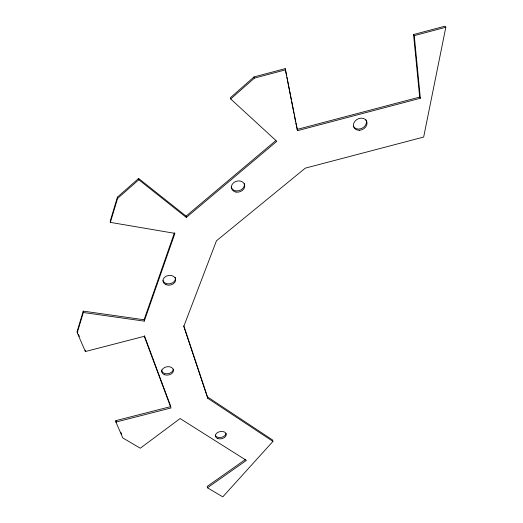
<?xml version="1.0" encoding="UTF-8"?>
<svg xmlns="http://www.w3.org/2000/svg" width="523" height="523" viewBox="0 0 523 523"><rect width="100%" height="100%" fill="white"/><g stroke="black" fill="none" stroke-linecap="round" stroke-linejoin="round"><path stroke-width="0.78" d="M295.822 123.029L297.528 130.645L420.348 98.252L419.675 97.088L413.562 34.525L445.08 26.15L445.831 27.242L423.656 137.065L305.308 168.138L216.45 240.802L183.782 326.411L207.742 398.278L272.934 441.392L222.798 496.85L207.428 487.796L207.2 486.416L245.444 459.488M207.428 487.796L246.385 460.39L180.082 418.55L140.301 448.231L122.781 437.908L115.923 422.068L171.001 407.966L144.283 336.309L85.367 351.541L77.234 332.772L77.169 331.379L83.242 311.126L144.087 319.769L144.256 321.135L83.32 312.506L83.242 311.126M297.528 130.645L285.218 68.637L254.015 76.933L230.336 97.768L230.695 98.971L276.804 141.334L186.312 217.431L186.057 216.123L138.621 178.467L117.413 197.132L110.235 221.066L110.366 222.386L174.924 233.369L144.256 321.135M77.234 332.772L83.32 312.506M110.366 222.386L117.557 198.439L117.413 197.132M144.087 319.769L174.421 232.82M117.557 198.439L138.804 179.755L138.621 178.467M230.695 98.971L254.42 78.104L285.676 69.801M186.057 216.123L275.758 140.628M413.562 34.525L414.262 35.629L445.831 27.242M297.071 129.429L419.675 97.088M115.923 422.068L115.805 420.669L170.805 406.58L144.4 335.694M183.808 325.829L207.494 396.905L272.607 440.033L272.934 441.392M138.804 179.755L186.312 217.431M77.169 331.379L77.79 332.824M78.417 334.269L79.352 336.433M115.805 420.669L116.426 422.107M120.787 432.188L121.722 434.352M254.015 76.933L254.42 78.104M285.218 68.637L286.624 75.835M286.931 77.437L291.298 99.834M291.612 101.436L293.952 113.432M294.259 115.034L295.508 121.434M207.494 396.905L207.742 398.278M414.262 35.629L420.348 98.252M85.288 350.149L85.367 351.541M226.014 433.39A5.505 3.661 -11 0 1 221.026 437.424A5.505 3.661 -11 0 1 215.247 435.156M173.283 369.153A5.91 4.204 -8.7 0 1 167.327 373.749A5.91 4.204 -8.7 0 1 161.529 369.918M175.244 277.34A6.374 4.897 -9 0 1 170.642 283.597A6.374 4.897 -9 0 1 162.941 280.544M244.28 183.573A6.779 5.544 -15.9 0 1 239.076 190.653A6.779 5.544 -15.9 0 1 231.166 187.018M365.995 119.806A7.087 5.746 -28.1 0 1 362.236 128.148A7.087 5.746 -28.1 0 1 353.371 126.252M359.268 130.273A7.1 5.753 -28 0 0 366.571 120.996A7.1 5.753 -28 0 0 354.869 121.336A7.1 5.753 -28 0 0 359.268 130.273M235.925 192.059A6.792 5.55 -15.9 0 0 244.64 184.841A6.792 5.55 -15.9 0 0 233.631 182.723A6.792 5.55 -15.9 0 0 235.925 192.059M166.026 284.695A6.387 4.903 -9 0 0 175.656 279.942A6.387 4.903 -9 0 0 166.229 276.151A6.387 4.903 -9 0 0 166.026 284.695M164.568 374.749A5.923 4.204 -8.7 0 0 173.492 370.526A5.923 4.204 -8.7 0 0 164.745 367.414A5.923 4.204 -8.7 0 0 164.568 374.749M217.856 438.588A5.518 3.661 -11 0 0 226.276 434.763A5.518 3.661 -11 0 0 218.339 432.129A5.518 3.661 -11 0 0 217.856 438.588"/></g></svg>
